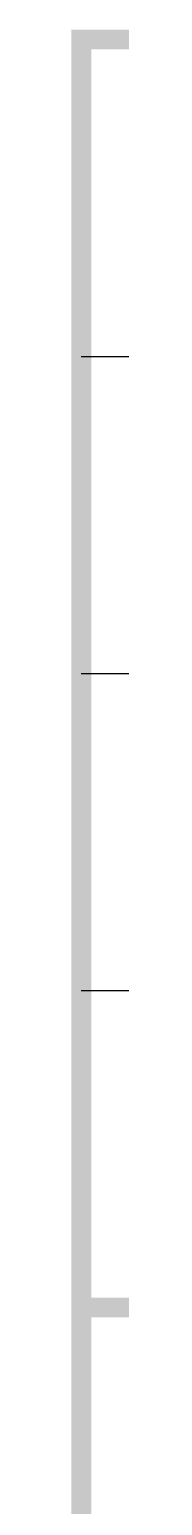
# Model space of a CAD drawing. Extents: x 24843 to 27502, y -10108 to -7552.
# Drawn here: x 25493.74 to 25494.98, y -8391.63 to -8354.39 of the extents above; entities that cross this region are included whole.
import ezdxf

# ---------------------------------------------------------------- set-up
doc = ezdxf.new("R2010")
doc.units = 0
doc.layers.get('0').update_dxf_attribs({"linetype": 'CONTINUOUS'})

msp = doc.modelspace()

# ---------------------------------------------------------------- linework, layer by layer
for p, q in [((25493.986, -8362.636), (25673.986, -8362.636)), ((25493.986, -8370.636), (25673.986, -8370.636)), ((25493.986, -8378.636), (25673.986, -8378.636))]:
    msp.add_line(p, q)
at = {"const_width": 0.5}
for points in [[(25493.986, -8446.636), (25493.986, -8354.636), (25673.986, -8354.636)], [(25493.986, -8386.636), (25673.986, -8386.636)]]:
    msp.add_lwpolyline(points, dxfattribs=at)

doc.saveas('drawing.dxf')
